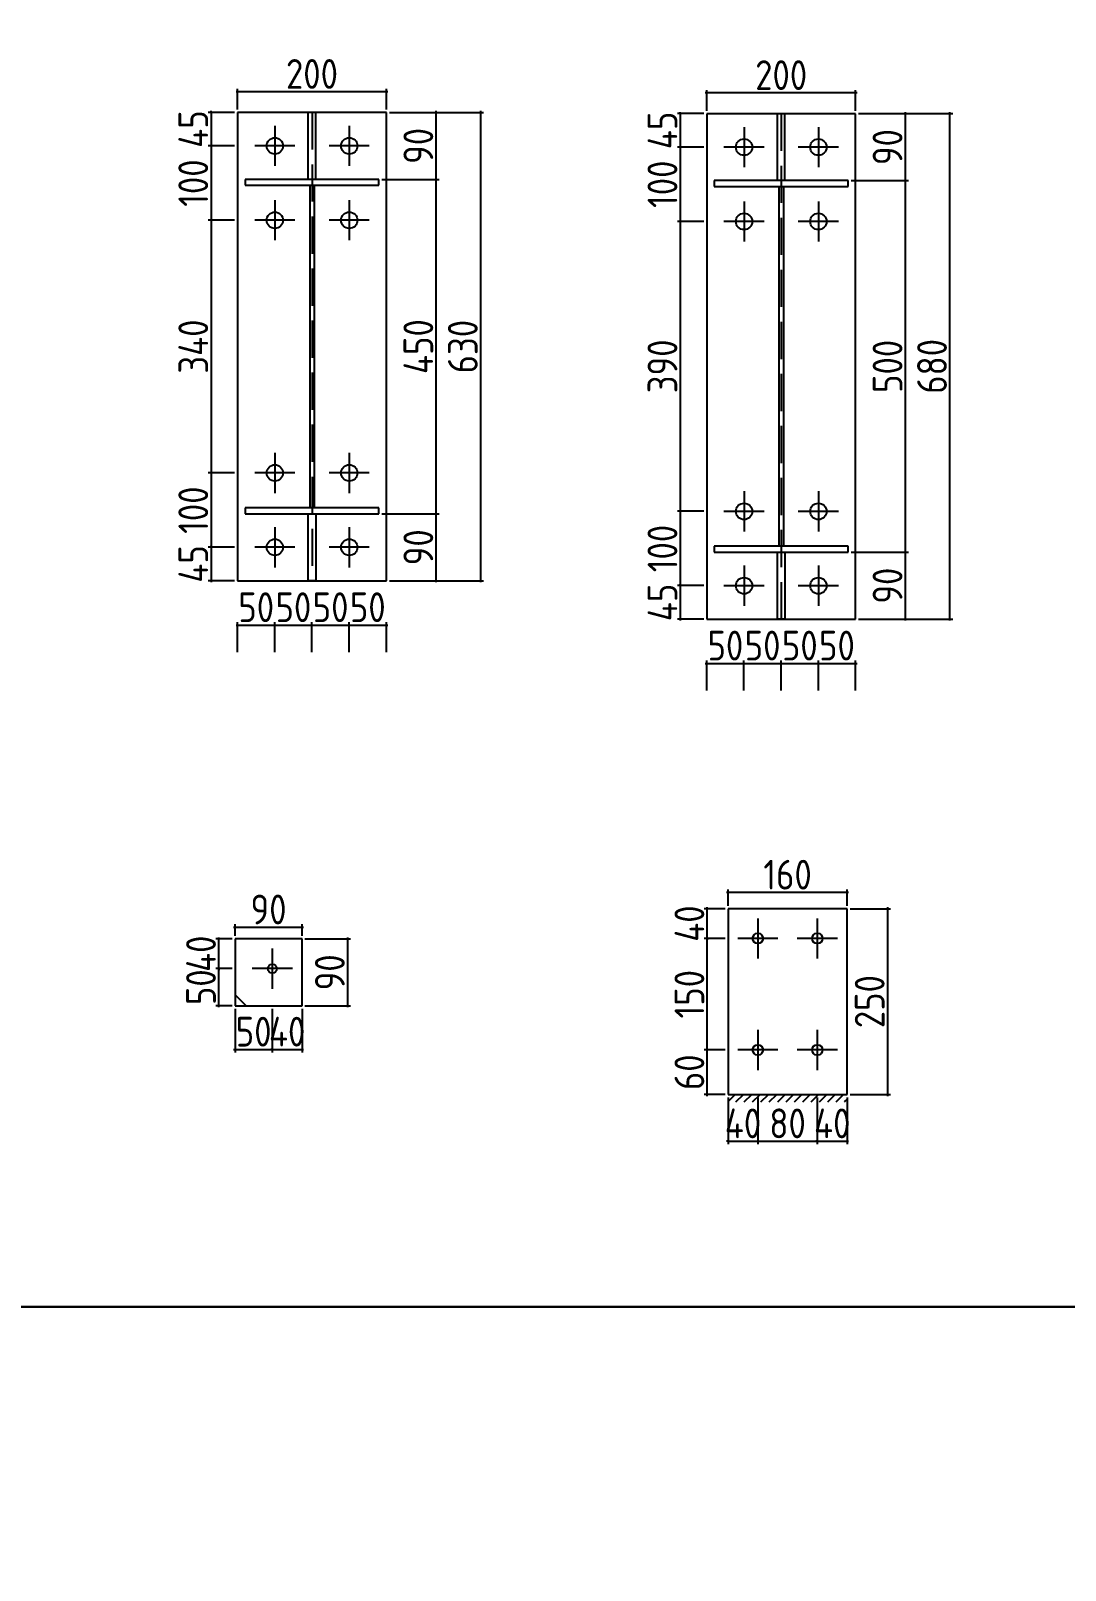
# Model space of a CAD drawing. Extents: x 102162 to 621267, y -39398 to 328893.
# Drawn here: x 444230 to 451183, y 273830 to 284184 of the extents above; entities that cross this region are included whole.
import ezdxf

# ---------------------------------------------------------------- set-up
doc = ezdxf.new("R2010")
doc.units = 0
doc.header["$LTSCALE"] = 1000
doc.header["$MEASUREMENT"] = 0
doc.linetypes.add('DASH', pattern=[0.35, 0.25, -0.1])
doc.styles.get("Standard").update_dxf_attribs({"font": 'gbenor.shx', "bigfont": 'gbcbig.shx'})
doc.dimstyles.get("Standard").update_dxf_attribs({"dimscale": 100, "dimtxt": 3.5, "dimasz": 1, "dimexe": 2.5, "dimexo": 3, "dimgap": 1.5, "dimtad": 1, "dimdec": 0, "dimzin": 0, "dimdsep": 46, "dimtxsty": 'Standard', "dimblk": 'ARCHTICK', "dimcen": 0.09, "dimadec": 0, "dimazin": 0, "dimtfac": 1, "dimtdec": 0, "dimtix": 1, "dimtmove": 2, "dimatfit": 3, "dimfxl": 1, "dimtolj": 1, "dimtzin": 0, "dimarcsym": 0})

# ---------------------------------------------------------------- blocks, each defined once
blk = doc.blocks.new('_ArchTick')
at = {"color": 0, "linetype": 'ByBlock', "const_width": 0.4}
blk.add_lwpolyline([(-0.5, -0.5), (0.5, 0.5)], dxfattribs=at)
blk = doc.blocks.new('*D1826')
at = {"color": 0, "lineweight": -2}
for p, q in [((445620, 280005), (445620, 280207)), ((445870, 280005), (445870, 280207)), ((445610, 280187), (445880, 280187))]:
    blk.add_line(p, q, dxfattribs=at)
at = {"layer": 'Defpoints', "color": 0}
for p in [(445870, 280187), (445620, 279985), (445870, 279985)]:
    blk.add_point(p, dxfattribs=at)
at = {"color": 0, "lineweight": -2, "xscale": 10, "yscale": 10, "zscale": 10, "rotation": 180}
blk.add_blockref('_ArchTick', (445620, 280187), dxfattribs=at)
at = {"color": 0, "lineweight": -2, "xscale": 10, "yscale": 10, "zscale": 10}
blk.add_blockref('_ArchTick', (445870, 280187), dxfattribs=at)
at = {"color": 0, "insert": (445745, 280307), "char_height": 200, "attachment_point": 5}
blk.add_mtext('\\A1;50', dxfattribs=at)
blk = doc.blocks.new('*D1827')
at = {"color": 0, "lineweight": -2}
for p, q in [((445870, 280005), (445870, 280207)), ((446120, 280005), (446120, 280207)), ((445860, 280187), (446130, 280187))]:
    blk.add_line(p, q, dxfattribs=at)
at = {"layer": 'Defpoints', "color": 0}
for p in [(446120, 280187), (445870, 279985), (446120, 279985)]:
    blk.add_point(p, dxfattribs=at)
at = {"color": 0, "lineweight": -2, "xscale": 10, "yscale": 10, "zscale": 10, "rotation": 180}
blk.add_blockref('_ArchTick', (445870, 280187), dxfattribs=at)
at = {"color": 0, "lineweight": -2, "xscale": 10, "yscale": 10, "zscale": 10}
blk.add_blockref('_ArchTick', (446120, 280187), dxfattribs=at)
at = {"color": 0, "insert": (445995, 280307), "char_height": 200, "attachment_point": 5}
blk.add_mtext('\\A1;50', dxfattribs=at)
blk = doc.blocks.new('*D1828')
at = {"color": 0, "lineweight": -2}
for p, q in [((446120, 280005), (446120, 280207)), ((446370, 280005), (446370, 280207)), ((446110, 280187), (446380, 280187))]:
    blk.add_line(p, q, dxfattribs=at)
at = {"layer": 'Defpoints', "color": 0}
for p in [(446370, 280187), (446120, 279985), (446370, 279985)]:
    blk.add_point(p, dxfattribs=at)
at = {"color": 0, "lineweight": -2, "xscale": 10, "yscale": 10, "zscale": 10, "rotation": 180}
blk.add_blockref('_ArchTick', (446120, 280187), dxfattribs=at)
at = {"color": 0, "lineweight": -2, "xscale": 10, "yscale": 10, "zscale": 10}
blk.add_blockref('_ArchTick', (446370, 280187), dxfattribs=at)
at = {"color": 0, "insert": (446245, 280307), "char_height": 200, "attachment_point": 5}
blk.add_mtext('\\A1;50', dxfattribs=at)
blk = doc.blocks.new('*D1829')
at = {"color": 0, "lineweight": -2}
for p, q in [((446370, 280005), (446370, 280207)), ((446620, 280005), (446620, 280207)), ((446360, 280187), (446630, 280187))]:
    blk.add_line(p, q, dxfattribs=at)
at = {"layer": 'Defpoints', "color": 0}
for p in [(446620, 280187), (446370, 279985), (446620, 279985)]:
    blk.add_point(p, dxfattribs=at)
at = {"color": 0, "lineweight": -2, "xscale": 10, "yscale": 10, "zscale": 10, "rotation": 180}
blk.add_blockref('_ArchTick', (446370, 280187), dxfattribs=at)
at = {"color": 0, "lineweight": -2, "xscale": 10, "yscale": 10, "zscale": 10}
blk.add_blockref('_ArchTick', (446620, 280187), dxfattribs=at)
at = {"color": 0, "insert": (446495, 280307), "char_height": 200, "attachment_point": 5}
blk.add_mtext('\\A1;50', dxfattribs=at)
blk = doc.blocks.new('*D1864')
at = {"color": 0, "lineweight": -2}
for p, q in [((445600, 283635), (445422, 283635)), ((445442, 283635), (445442, 283645)), ((445442, 283635), (445442, 283410)), ((445600, 283410), (445422, 283410)), ((445442, 283410), (445442, 283400))]:
    blk.add_line(p, q, dxfattribs=at)
at = {"layer": 'Defpoints', "color": 0}
for p in [(445620, 283635), (445442, 283410), (445620, 283410)]:
    blk.add_point(p, dxfattribs=at)
at = {"color": 0, "lineweight": -2, "xscale": 10, "yscale": 10, "zscale": 10}
for p, rotation in [((445442, 283635), 270), ((445442, 283410), 90)]:
    blk.add_blockref('_ArchTick', p, dxfattribs=dict(at, rotation=rotation))
at = {"color": 0, "insert": (445322, 283523), "char_height": 200, "attachment_point": 5, "rotation": 90}
blk.add_mtext('\\A1;45', dxfattribs=at)
blk = doc.blocks.new('*D1830')
at = {"color": 0, "lineweight": -2}
for p, q in [((445600, 283410), (445422, 283410)), ((445442, 283420), (445442, 282900)), ((445600, 282910), (445422, 282910))]:
    blk.add_line(p, q, dxfattribs=at)
at = {"layer": 'Defpoints', "color": 0}
for p in [(445620, 283410), (445442, 282910), (445620, 282910)]:
    blk.add_point(p, dxfattribs=at)
at = {"color": 0, "lineweight": -2, "xscale": 10, "yscale": 10, "zscale": 10}
for p, rotation in [((445442, 283410), 90), ((445442, 282910), 270)]:
    blk.add_blockref('_ArchTick', p, dxfattribs=dict(at, rotation=rotation))
at = {"color": 0, "insert": (445322, 283160), "char_height": 200, "attachment_point": 5, "rotation": 90}
blk.add_mtext('\\A1;100', dxfattribs=at)
blk = doc.blocks.new('*D1831')
at = {"color": 0, "lineweight": -2}
for p, q in [((445600, 282910), (445422, 282910)), ((445442, 282920), (445442, 281200)), ((445600, 281210), (445422, 281210))]:
    blk.add_line(p, q, dxfattribs=at)
at = {"layer": 'Defpoints', "color": 0}
for p in [(445620, 282910), (445442, 281210), (445620, 281210)]:
    blk.add_point(p, dxfattribs=at)
at = {"color": 0, "lineweight": -2, "xscale": 10, "yscale": 10, "zscale": 10}
for p, rotation in [((445442, 282910), 90), ((445442, 281210), 270)]:
    blk.add_blockref('_ArchTick', p, dxfattribs=dict(at, rotation=rotation))
at = {"color": 0, "insert": (445322, 282060), "char_height": 200, "attachment_point": 5, "rotation": 90}
blk.add_mtext('\\A1;340', dxfattribs=at)
blk = doc.blocks.new('*D1832')
at = {"color": 0, "lineweight": -2}
for p, q in [((445600, 281210), (445422, 281210)), ((445442, 281220), (445442, 280700)), ((445600, 280710), (445422, 280710))]:
    blk.add_line(p, q, dxfattribs=at)
at = {"layer": 'Defpoints', "color": 0}
for p in [(445620, 281210), (445442, 280710), (445620, 280710)]:
    blk.add_point(p, dxfattribs=at)
at = {"color": 0, "lineweight": -2, "xscale": 10, "yscale": 10, "zscale": 10}
for p, rotation in [((445442, 281210), 90), ((445442, 280710), 270)]:
    blk.add_blockref('_ArchTick', p, dxfattribs=dict(at, rotation=rotation))
at = {"color": 0, "insert": (445322, 280960), "char_height": 200, "attachment_point": 5, "rotation": 90}
blk.add_mtext('\\A1;100', dxfattribs=at)
blk = doc.blocks.new('*D1833')
at = {"color": 0, "lineweight": -2}
for p, q in [((445442, 280710), (445442, 280720)), ((445600, 280710), (445422, 280710)), ((445442, 280710), (445442, 280485)), ((445600, 280485), (445422, 280485)), ((445442, 280485), (445442, 280475))]:
    blk.add_line(p, q, dxfattribs=at)
at = {"layer": 'Defpoints', "color": 0}
for p in [(445620, 280710), (445442, 280485), (445620, 280485)]:
    blk.add_point(p, dxfattribs=at)
at = {"color": 0, "lineweight": -2, "xscale": 10, "yscale": 10, "zscale": 10}
for p, rotation in [((445442, 280710), 270), ((445442, 280485), 90)]:
    blk.add_blockref('_ArchTick', p, dxfattribs=dict(at, rotation=rotation))
at = {"color": 0, "insert": (445322, 280598), "char_height": 200, "attachment_point": 5, "rotation": 90}
blk.add_mtext('\\A1;45', dxfattribs=at)
blk = doc.blocks.new('*D1834')
at = {"color": 0, "lineweight": -2}
for p, q in [((446590, 280935), (446975, 280935)), ((446955, 280475), (446955, 280945)), ((446640, 280485), (446975, 280485))]:
    blk.add_line(p, q, dxfattribs=at)
at = {"layer": 'Defpoints', "color": 0}
for p in [(446570, 280935), (446955, 280935), (446620, 280485)]:
    blk.add_point(p, dxfattribs=at)
at = {"color": 0, "lineweight": -2, "xscale": 10, "yscale": 10, "zscale": 10}
for p, rotation in [((446955, 280935), 90), ((446955, 280485), 270)]:
    blk.add_blockref('_ArchTick', p, dxfattribs=dict(at, rotation=rotation))
at = {"color": 0, "insert": (446835, 280710), "char_height": 200, "attachment_point": 5, "rotation": 90}
blk.add_mtext('\\A1;90', dxfattribs=at)
blk = doc.blocks.new('*D1865')
at = {"color": 0, "lineweight": -2}
for p, q in [((446590, 283185), (446975, 283185)), ((446955, 280925), (446955, 283195)), ((446590, 280935), (446975, 280935))]:
    blk.add_line(p, q, dxfattribs=at)
at = {"layer": 'Defpoints', "color": 0}
for p in [(446570, 283185), (446955, 283185), (446570, 280935)]:
    blk.add_point(p, dxfattribs=at)
at = {"color": 0, "lineweight": -2, "xscale": 10, "yscale": 10, "zscale": 10}
for p, rotation in [((446955, 283185), 90), ((446955, 280935), 270)]:
    blk.add_blockref('_ArchTick', p, dxfattribs=dict(at, rotation=rotation))
at = {"color": 0, "insert": (446835, 282060), "char_height": 200, "attachment_point": 5, "rotation": 90}
blk.add_mtext('\\A1;450', dxfattribs=at)
blk = doc.blocks.new('*D1866')
at = {"color": 0, "lineweight": -2}
for p, q in [((446640, 283635), (446975, 283635)), ((446955, 283175), (446955, 283645)), ((446590, 283185), (446975, 283185))]:
    blk.add_line(p, q, dxfattribs=at)
at = {"layer": 'Defpoints', "color": 0}
for p in [(446620, 283635), (446955, 283635), (446570, 283185)]:
    blk.add_point(p, dxfattribs=at)
at = {"color": 0, "lineweight": -2, "xscale": 10, "yscale": 10, "zscale": 10}
for p, rotation in [((446955, 283635), 90), ((446955, 283185), 270)]:
    blk.add_blockref('_ArchTick', p, dxfattribs=dict(at, rotation=rotation))
at = {"color": 0, "insert": (446835, 283410), "char_height": 200, "attachment_point": 5, "rotation": 90}
blk.add_mtext('\\A1;90', dxfattribs=at)
blk = doc.blocks.new('*D1867')
at = {"color": 0, "lineweight": -2}
for p, q in [((446640, 283635), (447274, 283635)), ((447254, 280475), (447254, 283645)), ((446640, 280485), (447274, 280485))]:
    blk.add_line(p, q, dxfattribs=at)
at = {"layer": 'Defpoints', "color": 0}
for p in [(446620, 283635), (447254, 283635), (446620, 280485)]:
    blk.add_point(p, dxfattribs=at)
at = {"color": 0, "lineweight": -2, "xscale": 10, "yscale": 10, "zscale": 10}
for p, rotation in [((447254, 283635), 90), ((447254, 280485), 270)]:
    blk.add_blockref('_ArchTick', p, dxfattribs=dict(at, rotation=rotation))
at = {"color": 0, "insert": (447134, 282060), "char_height": 200, "attachment_point": 5, "rotation": 90}
blk.add_mtext('\\A1;630', dxfattribs=at)
blk = doc.blocks.new('*D1868')
at = {"color": 0, "lineweight": -2}
for p, q in [((446630, 283774), (445610, 283774)), ((445620, 283655), (445620, 283794)), ((446620, 283655), (446620, 283794))]:
    blk.add_line(p, q, dxfattribs=at)
at = {"layer": 'Defpoints', "color": 0}
for p in [(445620, 283774), (445620, 283635), (446620, 283635)]:
    blk.add_point(p, dxfattribs=at)
at = {"color": 0, "lineweight": -2, "xscale": 10, "yscale": 10, "zscale": 10, "rotation": 180}
blk.add_blockref('_ArchTick', (445620, 283774), dxfattribs=at)
at = {"color": 0, "lineweight": -2, "xscale": 10, "yscale": 10, "zscale": 10}
blk.add_blockref('_ArchTick', (446620, 283774), dxfattribs=at)
at = {"color": 0, "insert": (446120, 283894), "char_height": 200, "attachment_point": 5}
blk.add_mtext('\\A1;200', dxfattribs=at)
blk = doc.blocks.new('*D1835')
at = {"color": 0, "lineweight": -2}
for p, q in [((448764, 279929), (449034, 279929)), ((448774, 279747), (448774, 279949)), ((449024, 279747), (449024, 279949))]:
    blk.add_line(p, q, dxfattribs=at)
at = {"layer": 'Defpoints', "color": 0}
for p in [(449024, 279929), (448774, 279727), (449024, 279727)]:
    blk.add_point(p, dxfattribs=at)
at = {"color": 0, "lineweight": -2, "xscale": 10, "yscale": 10, "zscale": 10, "rotation": 180}
blk.add_blockref('_ArchTick', (448774, 279929), dxfattribs=at)
at = {"color": 0, "lineweight": -2, "xscale": 10, "yscale": 10, "zscale": 10}
blk.add_blockref('_ArchTick', (449024, 279929), dxfattribs=at)
at = {"color": 0, "insert": (448899, 280049), "char_height": 200, "attachment_point": 5}
blk.add_mtext('\\A1;50', dxfattribs=at)
blk = doc.blocks.new('*D1836')
at = {"color": 0, "lineweight": -2}
for p, q in [((449014, 279929), (449284, 279929)), ((449024, 279747), (449024, 279949)), ((449274, 279747), (449274, 279949))]:
    blk.add_line(p, q, dxfattribs=at)
at = {"layer": 'Defpoints', "color": 0}
for p in [(449274, 279929), (449024, 279727), (449274, 279727)]:
    blk.add_point(p, dxfattribs=at)
at = {"color": 0, "lineweight": -2, "xscale": 10, "yscale": 10, "zscale": 10, "rotation": 180}
blk.add_blockref('_ArchTick', (449024, 279929), dxfattribs=at)
at = {"color": 0, "lineweight": -2, "xscale": 10, "yscale": 10, "zscale": 10}
blk.add_blockref('_ArchTick', (449274, 279929), dxfattribs=at)
at = {"color": 0, "insert": (449149, 280049), "char_height": 200, "attachment_point": 5}
blk.add_mtext('\\A1;50', dxfattribs=at)
blk = doc.blocks.new('*D1837')
at = {"color": 0, "lineweight": -2}
for p, q in [((449264, 279929), (449534, 279929)), ((449274, 279747), (449274, 279949)), ((449524, 279747), (449524, 279949))]:
    blk.add_line(p, q, dxfattribs=at)
at = {"layer": 'Defpoints', "color": 0}
for p in [(449524, 279929), (449274, 279727), (449524, 279727)]:
    blk.add_point(p, dxfattribs=at)
at = {"color": 0, "lineweight": -2, "xscale": 10, "yscale": 10, "zscale": 10, "rotation": 180}
blk.add_blockref('_ArchTick', (449274, 279929), dxfattribs=at)
at = {"color": 0, "lineweight": -2, "xscale": 10, "yscale": 10, "zscale": 10}
blk.add_blockref('_ArchTick', (449524, 279929), dxfattribs=at)
at = {"color": 0, "insert": (449399, 280049), "char_height": 200, "attachment_point": 5}
blk.add_mtext('\\A1;50', dxfattribs=at)
blk = doc.blocks.new('*D1838')
at = {"color": 0, "lineweight": -2}
for p, q in [((449514, 279929), (449784, 279929)), ((449524, 279747), (449524, 279949)), ((449774, 279747), (449774, 279949))]:
    blk.add_line(p, q, dxfattribs=at)
at = {"layer": 'Defpoints', "color": 0}
for p in [(449774, 279929), (449524, 279727), (449774, 279727)]:
    blk.add_point(p, dxfattribs=at)
at = {"color": 0, "lineweight": -2, "xscale": 10, "yscale": 10, "zscale": 10, "rotation": 180}
blk.add_blockref('_ArchTick', (449524, 279929), dxfattribs=at)
at = {"color": 0, "lineweight": -2, "xscale": 10, "yscale": 10, "zscale": 10}
blk.add_blockref('_ArchTick', (449774, 279929), dxfattribs=at)
at = {"color": 0, "insert": (449649, 280049), "char_height": 200, "attachment_point": 5}
blk.add_mtext('\\A1;50', dxfattribs=at)
blk = doc.blocks.new('*D1869')
at = {"color": 0, "lineweight": -2}
for p, q in [((448754, 283627), (448576, 283627)), ((448596, 283627), (448596, 283637)), ((448596, 283627), (448596, 283402)), ((448754, 283402), (448576, 283402)), ((448596, 283402), (448596, 283392))]:
    blk.add_line(p, q, dxfattribs=at)
at = {"layer": 'Defpoints', "color": 0}
for p in [(448774, 283627), (448596, 283402), (448774, 283402)]:
    blk.add_point(p, dxfattribs=at)
at = {"color": 0, "lineweight": -2, "xscale": 10, "yscale": 10, "zscale": 10}
for p, rotation in [((448596, 283627), 270), ((448596, 283402), 90)]:
    blk.add_blockref('_ArchTick', p, dxfattribs=dict(at, rotation=rotation))
at = {"color": 0, "insert": (448476, 283514), "char_height": 200, "attachment_point": 5, "rotation": 90}
blk.add_mtext('\\A1;45', dxfattribs=at)
blk = doc.blocks.new('*D1839')
at = {"color": 0, "lineweight": -2}
for p, q in [((448596, 283412), (448596, 282892)), ((448754, 283402), (448576, 283402)), ((448754, 282902), (448576, 282902))]:
    blk.add_line(p, q, dxfattribs=at)
at = {"layer": 'Defpoints', "color": 0}
for p in [(448774, 283402), (448596, 282902), (448774, 282902)]:
    blk.add_point(p, dxfattribs=at)
at = {"color": 0, "lineweight": -2, "xscale": 10, "yscale": 10, "zscale": 10}
for p, rotation in [((448596, 283402), 90), ((448596, 282902), 270)]:
    blk.add_blockref('_ArchTick', p, dxfattribs=dict(at, rotation=rotation))
at = {"color": 0, "insert": (448476, 283152), "char_height": 200, "attachment_point": 5, "rotation": 90}
blk.add_mtext('\\A1;100', dxfattribs=at)
blk = doc.blocks.new('*D1840')
at = {"color": 0, "lineweight": -2}
for p, q in [((448754, 282902), (448576, 282902)), ((448596, 282912), (448596, 280942)), ((448754, 280952), (448576, 280952))]:
    blk.add_line(p, q, dxfattribs=at)
at = {"layer": 'Defpoints', "color": 0}
for p in [(448774, 282902), (448596, 280952), (448774, 280952)]:
    blk.add_point(p, dxfattribs=at)
at = {"color": 0, "lineweight": -2, "xscale": 10, "yscale": 10, "zscale": 10}
for p, rotation in [((448596, 282902), 90), ((448596, 280952), 270)]:
    blk.add_blockref('_ArchTick', p, dxfattribs=dict(at, rotation=rotation))
at = {"color": 0, "insert": (448476, 281927), "char_height": 200, "attachment_point": 5, "rotation": 90}
blk.add_mtext('\\A1;390', dxfattribs=at)
blk = doc.blocks.new('*D1841')
at = {"color": 0, "lineweight": -2}
for p, q in [((448754, 280952), (448576, 280952)), ((448596, 280962), (448596, 280442)), ((448754, 280452), (448576, 280452))]:
    blk.add_line(p, q, dxfattribs=at)
at = {"layer": 'Defpoints', "color": 0}
for p in [(448774, 280952), (448596, 280452), (448774, 280452)]:
    blk.add_point(p, dxfattribs=at)
at = {"color": 0, "lineweight": -2, "xscale": 10, "yscale": 10, "zscale": 10}
for p, rotation in [((448596, 280952), 90), ((448596, 280452), 270)]:
    blk.add_blockref('_ArchTick', p, dxfattribs=dict(at, rotation=rotation))
at = {"color": 0, "insert": (448476, 280702), "char_height": 200, "attachment_point": 5, "rotation": 90}
blk.add_mtext('\\A1;100', dxfattribs=at)
blk = doc.blocks.new('*D1842')
at = {"color": 0, "lineweight": -2}
for p, q in [((448754, 280452), (448576, 280452)), ((448596, 280452), (448596, 280462)), ((448596, 280452), (448596, 280227)), ((448754, 280227), (448576, 280227)), ((448596, 280227), (448596, 280217))]:
    blk.add_line(p, q, dxfattribs=at)
at = {"layer": 'Defpoints', "color": 0}
for p in [(448774, 280452), (448596, 280227), (448774, 280227)]:
    blk.add_point(p, dxfattribs=at)
at = {"color": 0, "lineweight": -2, "xscale": 10, "yscale": 10, "zscale": 10}
for p, rotation in [((448596, 280452), 270), ((448596, 280227), 90)]:
    blk.add_blockref('_ArchTick', p, dxfattribs=dict(at, rotation=rotation))
at = {"color": 0, "insert": (448476, 280339), "char_height": 200, "attachment_point": 5, "rotation": 90}
blk.add_mtext('\\A1;45', dxfattribs=at)
blk = doc.blocks.new('*D1843')
at = {"color": 0, "lineweight": -2}
for p, q in [((449744, 280677), (450129, 280677)), ((450109, 280217), (450109, 280687)), ((449794, 280227), (450129, 280227))]:
    blk.add_line(p, q, dxfattribs=at)
at = {"layer": 'Defpoints', "color": 0}
for p in [(449724, 280677), (450109, 280677), (449774, 280227)]:
    blk.add_point(p, dxfattribs=at)
at = {"color": 0, "lineweight": -2, "xscale": 10, "yscale": 10, "zscale": 10}
for p, rotation in [((450109, 280677), 90), ((450109, 280227), 270)]:
    blk.add_blockref('_ArchTick', p, dxfattribs=dict(at, rotation=rotation))
at = {"color": 0, "insert": (449989, 280452), "char_height": 200, "attachment_point": 5, "rotation": 90}
blk.add_mtext('\\A1;90', dxfattribs=at)
blk = doc.blocks.new('*D1870')
at = {"color": 0, "lineweight": -2}
for p, q in [((449744, 283177), (450129, 283177)), ((450109, 280667), (450109, 283187)), ((449744, 280677), (450129, 280677))]:
    blk.add_line(p, q, dxfattribs=at)
at = {"layer": 'Defpoints', "color": 0}
for p in [(449724, 283177), (450109, 283177), (449724, 280677)]:
    blk.add_point(p, dxfattribs=at)
at = {"color": 0, "lineweight": -2, "xscale": 10, "yscale": 10, "zscale": 10}
for p, rotation in [((450109, 283177), 90), ((450109, 280677), 270)]:
    blk.add_blockref('_ArchTick', p, dxfattribs=dict(at, rotation=rotation))
at = {"color": 0, "insert": (449989, 281927), "char_height": 200, "attachment_point": 5, "rotation": 90}
blk.add_mtext('\\A1;500', dxfattribs=at)
blk = doc.blocks.new('*D1871')
at = {"color": 0, "lineweight": -2}
for p, q in [((449794, 283627), (450129, 283627)), ((450109, 283167), (450109, 283637)), ((449744, 283177), (450129, 283177))]:
    blk.add_line(p, q, dxfattribs=at)
at = {"layer": 'Defpoints', "color": 0}
for p in [(449774, 283627), (450109, 283627), (449724, 283177)]:
    blk.add_point(p, dxfattribs=at)
at = {"color": 0, "lineweight": -2, "xscale": 10, "yscale": 10, "zscale": 10}
for p, rotation in [((450109, 283627), 90), ((450109, 283177), 270)]:
    blk.add_blockref('_ArchTick', p, dxfattribs=dict(at, rotation=rotation))
at = {"color": 0, "insert": (449989, 283402), "char_height": 200, "attachment_point": 5, "rotation": 90}
blk.add_mtext('\\A1;90', dxfattribs=at)
blk = doc.blocks.new('*D1872')
at = {"color": 0, "lineweight": -2}
for p, q in [((449794, 283627), (450428, 283627)), ((450408, 280217), (450408, 283637)), ((449794, 280227), (450428, 280227))]:
    blk.add_line(p, q, dxfattribs=at)
at = {"layer": 'Defpoints', "color": 0}
for p in [(449774, 283627), (450408, 283627), (449774, 280227)]:
    blk.add_point(p, dxfattribs=at)
at = {"color": 0, "lineweight": -2, "xscale": 10, "yscale": 10, "zscale": 10}
for p, rotation in [((450408, 283627), 90), ((450408, 280227), 270)]:
    blk.add_blockref('_ArchTick', p, dxfattribs=dict(at, rotation=rotation))
at = {"color": 0, "insert": (450288, 281927), "char_height": 200, "attachment_point": 5, "rotation": 90}
blk.add_mtext('\\A1;680', dxfattribs=at)
blk = doc.blocks.new('*D1873')
at = {"color": 0, "lineweight": -2}
for p, q in [((449784, 283766), (448764, 283766)), ((448774, 283647), (448774, 283786)), ((449774, 283647), (449774, 283786))]:
    blk.add_line(p, q, dxfattribs=at)
at = {"layer": 'Defpoints', "color": 0}
for p in [(448774, 283766), (448774, 283627), (449774, 283627)]:
    blk.add_point(p, dxfattribs=at)
at = {"color": 0, "lineweight": -2, "xscale": 10, "yscale": 10, "zscale": 10, "rotation": 180}
blk.add_blockref('_ArchTick', (448774, 283766), dxfattribs=at)
at = {"color": 0, "lineweight": -2, "xscale": 10, "yscale": 10, "zscale": 10}
blk.add_blockref('_ArchTick', (449774, 283766), dxfattribs=at)
at = {"color": 0, "insert": (449274, 283886), "char_height": 200, "attachment_point": 5}
blk.add_mtext('\\A1;200', dxfattribs=at)
blk = doc.blocks.new('*D1874')
at = {"color": 0, "lineweight": -2}
for p, q in [((445603, 277606), (445603, 277312)), ((445853, 277606), (445853, 277312)), ((445593, 277332), (445863, 277332))]:
    blk.add_line(p, q, dxfattribs=at)
at = {"layer": 'Defpoints', "color": 0}
for p in [(445603, 277626), (445853, 277626), (445853, 277332)]:
    blk.add_point(p, dxfattribs=at)
at = {"color": 0, "lineweight": -2, "xscale": 10, "yscale": 10, "zscale": 10, "rotation": 180}
blk.add_blockref('_ArchTick', (445603, 277332), dxfattribs=at)
at = {"color": 0, "lineweight": -2, "xscale": 10, "yscale": 10, "zscale": 10}
blk.add_blockref('_ArchTick', (445853, 277332), dxfattribs=at)
at = {"color": 0, "insert": (445728, 277452), "char_height": 200, "attachment_point": 5}
blk.add_mtext('\\A1;50', dxfattribs=at)
blk = doc.blocks.new('*D1875')
at = {"color": 0, "lineweight": -2}
for p, q in [((445853, 277606), (445853, 277312)), ((446053, 277606), (446053, 277312)), ((445853, 277332), (445843, 277332)), ((445853, 277332), (446053, 277332)), ((446053, 277332), (446063, 277332))]:
    blk.add_line(p, q, dxfattribs=at)
at = {"layer": 'Defpoints', "color": 0}
for p in [(445853, 277626), (446053, 277626), (446053, 277332)]:
    blk.add_point(p, dxfattribs=at)
at = {"color": 0, "lineweight": -2, "xscale": 10, "yscale": 10, "zscale": 10}
blk.add_blockref('_ArchTick', (445853, 277332), dxfattribs=at)
at = {"color": 0, "lineweight": -2, "xscale": 10, "yscale": 10, "zscale": 10, "rotation": 180}
blk.add_blockref('_ArchTick', (446053, 277332), dxfattribs=at)
at = {"color": 0, "insert": (445953, 277452), "char_height": 200, "attachment_point": 5}
blk.add_mtext('\\A1;40', dxfattribs=at)
blk = doc.blocks.new('*D1844')
at = {"color": 0, "lineweight": -2}
for p, q in [((445583, 277876), (445474, 277876)), ((445494, 277616), (445494, 277886)), ((445583, 277626), (445474, 277626))]:
    blk.add_line(p, q, dxfattribs=at)
at = {"layer": 'Defpoints', "color": 0}
for p in [(445494, 277876), (445603, 277876), (445603, 277626)]:
    blk.add_point(p, dxfattribs=at)
at = {"color": 0, "lineweight": -2, "xscale": 10, "yscale": 10, "zscale": 10}
for p, rotation in [((445494, 277876), 90), ((445494, 277626), 270)]:
    blk.add_blockref('_ArchTick', p, dxfattribs=dict(at, rotation=rotation))
at = {"color": 0, "insert": (445374, 277751), "char_height": 200, "attachment_point": 5, "rotation": 90}
blk.add_mtext('\\A1;50', dxfattribs=at)
blk = doc.blocks.new('*D1876')
at = {"color": 0, "lineweight": -2}
for p, q in [((445583, 278076), (445474, 278076)), ((445494, 278076), (445494, 278086)), ((445494, 277876), (445494, 278076)), ((445583, 277876), (445474, 277876)), ((445494, 277876), (445494, 277866))]:
    blk.add_line(p, q, dxfattribs=at)
at = {"layer": 'Defpoints', "color": 0}
for p in [(445494, 278076), (445603, 278076), (445603, 277876)]:
    blk.add_point(p, dxfattribs=at)
at = {"color": 0, "lineweight": -2, "xscale": 10, "yscale": 10, "zscale": 10}
for p, rotation in [((445494, 278076), 270), ((445494, 277876), 90)]:
    blk.add_blockref('_ArchTick', p, dxfattribs=dict(at, rotation=rotation))
at = {"color": 0, "insert": (445374, 277976), "char_height": 200, "attachment_point": 5, "rotation": 90}
blk.add_mtext('\\A1;40', dxfattribs=at)
blk = doc.blocks.new('*D1877')
at = {"color": 0, "lineweight": -2}
for p, q in [((445593, 278154), (446063, 278154)), ((445603, 278096), (445603, 278174)), ((446053, 278096), (446053, 278174))]:
    blk.add_line(p, q, dxfattribs=at)
at = {"layer": 'Defpoints', "color": 0}
for p in [(446053, 278154), (445603, 278076), (446053, 278076)]:
    blk.add_point(p, dxfattribs=at)
at = {"color": 0, "lineweight": -2, "xscale": 10, "yscale": 10, "zscale": 10, "rotation": 180}
blk.add_blockref('_ArchTick', (445603, 278154), dxfattribs=at)
at = {"color": 0, "lineweight": -2, "xscale": 10, "yscale": 10, "zscale": 10}
blk.add_blockref('_ArchTick', (446053, 278154), dxfattribs=at)
at = {"color": 0, "insert": (445828, 278274), "char_height": 200, "attachment_point": 5}
blk.add_mtext('\\A1;90', dxfattribs=at)
blk = doc.blocks.new('*D1878')
at = {"color": 0, "lineweight": -2}
for p, q in [((446073, 278076), (446380, 278076)), ((446360, 277616), (446360, 278086)), ((446073, 277626), (446380, 277626))]:
    blk.add_line(p, q, dxfattribs=at)
at = {"layer": 'Defpoints', "color": 0}
for p in [(446053, 278076), (446360, 278076), (446053, 277626)]:
    blk.add_point(p, dxfattribs=at)
at = {"color": 0, "lineweight": -2, "xscale": 10, "yscale": 10, "zscale": 10}
for p, rotation in [((446360, 278076), 90), ((446360, 277626), 270)]:
    blk.add_blockref('_ArchTick', p, dxfattribs=dict(at, rotation=rotation))
at = {"color": 0, "insert": (446240, 277851), "char_height": 200, "attachment_point": 5, "rotation": 90}
blk.add_mtext('\\A1;90', dxfattribs=at)
blk = doc.blocks.new('*D1879')
at = {"color": 0, "lineweight": -2}
for p, q in [((448917, 277009), (448917, 276695)), ((449117, 277009), (449117, 276695)), ((448917, 276715), (448907, 276715)), ((448917, 276715), (449117, 276715)), ((449117, 276715), (449127, 276715))]:
    blk.add_line(p, q, dxfattribs=at)
at = {"layer": 'Defpoints', "color": 0}
for p in [(448917, 277029), (449117, 277029), (449117, 276715)]:
    blk.add_point(p, dxfattribs=at)
at = {"color": 0, "lineweight": -2, "xscale": 10, "yscale": 10, "zscale": 10}
blk.add_blockref('_ArchTick', (448917, 276715), dxfattribs=at)
at = {"color": 0, "lineweight": -2, "xscale": 10, "yscale": 10, "zscale": 10, "rotation": 180}
blk.add_blockref('_ArchTick', (449117, 276715), dxfattribs=at)
at = {"color": 0, "insert": (449017, 276835), "char_height": 200, "attachment_point": 5}
blk.add_mtext('\\A1;40', dxfattribs=at)
blk = doc.blocks.new('*D1845')
at = {"color": 0, "lineweight": -2}
for p, q in [((449117, 277009), (449117, 276695)), ((449517, 277009), (449517, 276695)), ((449107, 276715), (449527, 276715))]:
    blk.add_line(p, q, dxfattribs=at)
at = {"layer": 'Defpoints', "color": 0}
for p in [(449117, 277029), (449517, 277029), (449517, 276715)]:
    blk.add_point(p, dxfattribs=at)
at = {"color": 0, "lineweight": -2, "xscale": 10, "yscale": 10, "zscale": 10, "rotation": 180}
blk.add_blockref('_ArchTick', (449117, 276715), dxfattribs=at)
at = {"color": 0, "lineweight": -2, "xscale": 10, "yscale": 10, "zscale": 10}
blk.add_blockref('_ArchTick', (449517, 276715), dxfattribs=at)
at = {"color": 0, "insert": (449317, 276835), "char_height": 200, "attachment_point": 5}
blk.add_mtext('\\A1;80', dxfattribs=at)
blk = doc.blocks.new('*D1846')
at = {"color": 0, "lineweight": -2}
for p, q in [((449517, 277009), (449517, 276695)), ((449717, 277009), (449717, 276695)), ((449517, 276715), (449507, 276715)), ((449517, 276715), (449717, 276715)), ((449717, 276715), (449727, 276715))]:
    blk.add_line(p, q, dxfattribs=at)
at = {"layer": 'Defpoints', "color": 0}
for p in [(449517, 277029), (449717, 277029), (449717, 276715)]:
    blk.add_point(p, dxfattribs=at)
at = {"color": 0, "lineweight": -2, "xscale": 10, "yscale": 10, "zscale": 10}
blk.add_blockref('_ArchTick', (449517, 276715), dxfattribs=at)
at = {"color": 0, "lineweight": -2, "xscale": 10, "yscale": 10, "zscale": 10, "rotation": 180}
blk.add_blockref('_ArchTick', (449717, 276715), dxfattribs=at)
at = {"color": 0, "insert": (449617, 276835), "char_height": 200, "attachment_point": 5}
blk.add_mtext('\\A1;40', dxfattribs=at)
blk = doc.blocks.new('*D1847')
at = {"color": 0, "lineweight": -2}
for p, q in [((448897, 277329), (448757, 277329)), ((448777, 277019), (448777, 277339)), ((448897, 277029), (448757, 277029))]:
    blk.add_line(p, q, dxfattribs=at)
at = {"layer": 'Defpoints', "color": 0}
for p in [(448777, 277329), (448917, 277329), (448917, 277029)]:
    blk.add_point(p, dxfattribs=at)
at = {"color": 0, "lineweight": -2, "xscale": 10, "yscale": 10, "zscale": 10}
for p, rotation in [((448777, 277329), 90), ((448777, 277029), 270)]:
    blk.add_blockref('_ArchTick', p, dxfattribs=dict(at, rotation=rotation))
at = {"color": 0, "insert": (448657, 277179), "char_height": 200, "attachment_point": 5, "rotation": 90}
blk.add_mtext('\\A1;60', dxfattribs=at)
blk = doc.blocks.new('*D1848')
at = {"color": 0, "lineweight": -2}
for p, q in [((448897, 278079), (448757, 278079)), ((448777, 277319), (448777, 278089)), ((448897, 277329), (448757, 277329))]:
    blk.add_line(p, q, dxfattribs=at)
at = {"layer": 'Defpoints', "color": 0}
for p in [(448777, 278079), (448917, 278079), (448917, 277329)]:
    blk.add_point(p, dxfattribs=at)
at = {"color": 0, "lineweight": -2, "xscale": 10, "yscale": 10, "zscale": 10}
for p, rotation in [((448777, 278079), 90), ((448777, 277329), 270)]:
    blk.add_blockref('_ArchTick', p, dxfattribs=dict(at, rotation=rotation))
at = {"color": 0, "insert": (448657, 277704), "char_height": 200, "attachment_point": 5, "rotation": 90}
blk.add_mtext('\\A1;150', dxfattribs=at)
blk = doc.blocks.new('*D1880')
at = {"color": 0, "lineweight": -2}
for p, q in [((448897, 278279), (448757, 278279)), ((448777, 278279), (448777, 278289)), ((448777, 278079), (448777, 278279)), ((448897, 278079), (448757, 278079)), ((448777, 278079), (448777, 278069))]:
    blk.add_line(p, q, dxfattribs=at)
at = {"layer": 'Defpoints', "color": 0}
for p in [(448777, 278279), (448917, 278279), (448917, 278079)]:
    blk.add_point(p, dxfattribs=at)
at = {"color": 0, "lineweight": -2, "xscale": 10, "yscale": 10, "zscale": 10}
for p, rotation in [((448777, 278279), 270), ((448777, 278079), 90)]:
    blk.add_blockref('_ArchTick', p, dxfattribs=dict(at, rotation=rotation))
at = {"color": 0, "insert": (448657, 278179), "char_height": 200, "attachment_point": 5, "rotation": 90}
blk.add_mtext('\\A1;40', dxfattribs=at)
blk = doc.blocks.new('*D1881')
at = {"color": 0, "lineweight": -2}
for p, q in [((449727, 278388), (448907, 278388)), ((448917, 278299), (448917, 278408)), ((449717, 278299), (449717, 278408))]:
    blk.add_line(p, q, dxfattribs=at)
at = {"layer": 'Defpoints', "color": 0}
for p in [(448917, 278388), (448917, 278279), (449717, 278279)]:
    blk.add_point(p, dxfattribs=at)
at = {"color": 0, "lineweight": -2, "xscale": 10, "yscale": 10, "zscale": 10, "rotation": 180}
blk.add_blockref('_ArchTick', (448917, 278388), dxfattribs=at)
at = {"color": 0, "lineweight": -2, "xscale": 10, "yscale": 10, "zscale": 10}
blk.add_blockref('_ArchTick', (449717, 278388), dxfattribs=at)
at = {"color": 0, "insert": (449317, 278508), "char_height": 200, "attachment_point": 5}
blk.add_mtext('\\A1;160', dxfattribs=at)
blk = doc.blocks.new('*D1849')
at = {"color": 0, "lineweight": -2}
for p, q in [((449737, 278279), (450009, 278279)), ((449989, 278289), (449989, 277019)), ((449737, 277029), (450009, 277029))]:
    blk.add_line(p, q, dxfattribs=at)
at = {"layer": 'Defpoints', "color": 0}
for p in [(449717, 278279), (449717, 277029), (449989, 277029)]:
    blk.add_point(p, dxfattribs=at)
at = {"color": 0, "lineweight": -2, "xscale": 10, "yscale": 10, "zscale": 10}
for p, rotation in [((449989, 278279), 90), ((449989, 277029), 270)]:
    blk.add_blockref('_ArchTick', p, dxfattribs=dict(at, rotation=rotation))
at = {"color": 0, "insert": (449869, 277654), "char_height": 200, "attachment_point": 5, "rotation": 90}
blk.add_mtext('\\A1;250', dxfattribs=at)

msp = doc.modelspace()

# ---------------------------------------------------------------- hatches: boundary and pattern name
h = msp.add_hatch()
h.set_pattern_fill('ANSI31', color=2, scale=25, style=0)
h.set_pattern_definition([(45, (-757544.888, -211227.492), (-28.0633004, 28.0633004), [])])
h.paths.add_polyline_path([(449717, 277029), (449691.3, 277029), (449717, 276995.7)], flags=17)
h.paths.add_polyline_path([(449691.3, 277029), (448917, 277029), (448917, 276979), (449717, 276979), (449717, 276995.7)])

# ---------------------------------------------------------------- linework, layer by layer
at = {"color": 2}
for p, q in [((445620.4, 283635), (445620.4, 280485)), ((446620.4, 283635), (445620.4, 283635)), ((446095.4, 283185), (446095.4, 283635)), ((446145.4, 283185), (446145.4, 283635)), ((446620.4, 280485), (446620.4, 283635)), ((448774.3, 283626.6), (448774.3, 280226.6)), ((449774.3, 283626.6), (448774.3, 283626.6)), ((449249.3, 283176.6), (449249.3, 283626.6)), ((449299.3, 283176.6), (449299.3, 283626.6)), ((449774.3, 280226.6), (449774.3, 283626.6)), ((445870.4, 283545), (445870.4, 283275)), ((446370.4, 283545), (446370.4, 283275)), ((449024.3, 283536.6), (449024.3, 283266.6)), ((449524.3, 283536.6), (449524.3, 283266.6)), ((446005.4, 283410), (445735.4, 283410)), ((446505.4, 283410), (446235.4, 283410)), ((449159.3, 283401.6), (448889.3, 283401.6)), ((449659.3, 283401.6), (449389.3, 283401.6)), ((445870.4, 283045), (445870.4, 282775)), ((446370.4, 283045), (446370.4, 282775)), ((449024.3, 283036.6), (449024.3, 282766.6)), ((449524.3, 283036.6), (449524.3, 282766.6)), ((446005.4, 282910), (445735.4, 282910)), ((446505.4, 282910), (446235.4, 282910)), ((449159.3, 282901.6), (448889.3, 282901.6)), ((449659.3, 282901.6), (449389.3, 282901.6)), ((445870.4, 281345), (445870.4, 281075)), ((446370.4, 281345), (446370.4, 281075)), ((446005.4, 281210), (445735.4, 281210)), ((446505.4, 281210), (446235.4, 281210)), ((449024.3, 281086.6), (449024.3, 280816.6)), ((449524.3, 281086.6), (449524.3, 280816.6)), ((446095.4, 280485), (446095.4, 280935)), ((446145.4, 280935), (446145.4, 280485)), ((449159.3, 280951.6), (448889.3, 280951.6)), ((449659.3, 280951.6), (449389.3, 280951.6)), ((445870.4, 280845), (445870.4, 280575)), ((446370.4, 280845), (446370.4, 280575)), ((446005.4, 280710), (445735.4, 280710)), ((446505.4, 280710), (446235.4, 280710)), ((449249.3, 280226.6), (449249.3, 280676.6)), ((449299.3, 280676.6), (449299.3, 280226.6)), ((449024.3, 280586.6), (449024.3, 280316.6)), ((449524.3, 280586.6), (449524.3, 280316.6)), ((445620.4, 280485), (446620.4, 280485)), ((446120.4, 280485), (446095.4, 280485)), ((446145.4, 280485), (446120.4, 280485)), ((449159.3, 280451.6), (448889.3, 280451.6)), ((449659.3, 280451.6), (449389.3, 280451.6)), ((448774.3, 280226.6), (449774.3, 280226.6)), ((449274.3, 280226.6), (449249.3, 280226.6)), ((449299.3, 280226.6), (449274.3, 280226.6)), ((448917, 278279), (448917, 277029)), ((449717, 278279), (448917, 278279)), ((449717, 277029), (449717, 278279)), ((449117, 278214), (449117, 277944)), ((449517, 278214), (449517, 277944)), ((445603.3, 278075.9), (445603.3, 277625.9)), ((446053.3, 278075.9), (445603.3, 278075.9)), ((446053.3, 277625.9), (446053.3, 278075.9)), ((449252, 278079), (448982, 278079)), ((449652, 278079), (449382, 278079)), ((445853.3, 278010.9), (445853.3, 277740.9)), ((445988.3, 277875.9), (445718.3, 277875.9)), ((445603.3, 277700.9), (445678.3, 277625.9)), ((445603.3, 277625.9), (446053.3, 277625.9)), ((449117, 277464), (449117, 277194)), ((449517, 277464), (449517, 277194)), ((449252, 277329), (448982, 277329)), ((449652, 277329), (449382, 277329)), ((448917, 277029), (449717, 277029))]:
    msp.add_line(p, q, dxfattribs=at)
at = {"color": 1, "linetype": 'DASH'}
for p, q in [((446120.4, 283635), (446120.4, 280485)), ((449274.3, 283626.6), (449274.3, 280226.6))]:
    msp.add_line(p, q, dxfattribs=at)
at = {"color": 4}
for p, q in [((446120.4, 283185), (445670.4, 283185)), ((445670.4, 283185), (445670.4, 283145)), ((445670.4, 283145), (446570.4, 283145)), ((446105.4, 283145), (446105.4, 280975)), ((446570.4, 283185), (446120.4, 283185)), ((446135.4, 283145), (446135.4, 280975)), ((446570.4, 283145), (446570.4, 283185)), ((449274.3, 283176.6), (448824.3, 283176.6)), ((448824.3, 283176.6), (448824.3, 283136.6)), ((448824.3, 283136.6), (449724.3, 283136.6)), ((449259.3, 283136.6), (449259.3, 280716.6)), ((449724.3, 283176.6), (449274.3, 283176.6)), ((449289.3, 283136.6), (449289.3, 280716.6)), ((449724.3, 283136.6), (449724.3, 283176.6)), ((446570.4, 280975), (445670.4, 280975)), ((445670.4, 280975), (445670.4, 280935)), ((445670.4, 280935), (446120.4, 280935)), ((446095.4, 280935), (446145.4, 280935)), ((446120.4, 280935), (446570.4, 280935)), ((446570.4, 280935), (446570.4, 280975)), ((449724.3, 280716.6), (448824.3, 280716.6)), ((448824.3, 280716.6), (448824.3, 280676.6)), ((449724.3, 280676.6), (449724.3, 280716.6)), ((448824.3, 280676.6), (449274.3, 280676.6)), ((449249.3, 280676.6), (449299.3, 280676.6)), ((449274.3, 280676.6), (449724.3, 280676.6))]:
    msp.add_line(p, q, dxfattribs=at)
for points in [[(443711.7, 296601.7), (473411.7, 296601.7), (473411.7, 275601.7), (443711.7, 275601.7)], [(443711.7, 275601.7), (473411.7, 275601.7), (473411.7, 254601.7), (443711.7, 254601.7)]]:
    msp.add_lwpolyline(points, close=True)
at = {"color": 2}
for centre, radius in [((445870.4, 283410), 55), ((446370.4, 283410), 55), ((449024.3, 283401.6), 55), ((449524.3, 283401.6), 55), ((445870.4, 282910), 55), ((446370.4, 282910), 55), ((449024.3, 282901.6), 55), ((449524.3, 282901.6), 55), ((445870.4, 281210), 55), ((446370.4, 281210), 55), ((449024.3, 280951.6), 55), ((449524.3, 280951.6), 55), ((445870.4, 280710), 55), ((446370.4, 280710), 55), ((449024.3, 280451.6), 55), ((449524.3, 280451.6), 55), ((449117, 278079), 35), ((449517, 278079), 35), ((445853.3, 277875.9), 30), ((449117, 277329), 35), ((449517, 277329), 35)]:
    msp.add_circle(centre, radius, dxfattribs=at)

# ---------------------------------------------------------------- dimensions: what is measured, and where the dimension line sits
at = {"color": 4}
for p1, p2, distance, picture, middle in [((446620.4, 283635), (445620.4, 283635), -139, '*D1868', (446120.4, 283894)), ((449774.3, 283626.6), (448774.3, 283626.6), -139, '*D1873', (449274.3, 283885.6)), ((446620.4, 280485), (446620.4, 283635), -633.4, '*D1867', (447133.7, 282060)), ((449774.3, 280226.6), (449774.3, 283626.6), -633.4, '*D1872', (450287.7, 281926.6)), ((449717, 278279), (448917, 278279), -109, '*D1881', (449317, 278508)), ((445603.3, 278075.9), (446053.3, 278075.9), 78, '*D1877', (445828.3, 278273.9)), ((449717, 278279), (449717, 277029), 272, '*D1849', (449868.9, 277654)), ((446053.3, 277625.9), (446053.3, 278075.9), -306.6, '*D1878', (446239.9, 277850.9))]:
    dim = msp.add_aligned_dim(p1=p1, p2=p2, distance=distance, dimstyle='Standard', override={"dimtxt": 2, "dimasz": 0.1, "dimexe": 0.2, "dimexo": 0.2, "dimgap": 0.2, "dimlfac": 0.2, "dimdle": 0.1}, dxfattribs=at)
    dim.commit()
    dim.dimension.update_dxf_attribs({"geometry": picture, "text_midpoint": middle})
for base, p1, p2, picture, middle in [((445442.4, 283410), (445620.4, 283635), (445620.4, 283410), '*D1864', (445322.4, 283522.5)), ((446955.3, 283635), (446570.4, 283185), (446620.4, 283635), '*D1866', (446835.3, 283410)), ((448596.3, 283401.6), (448774.3, 283626.6), (448774.3, 283401.6), '*D1869', (448476.3, 283514.1)), ((450109.3, 283626.6), (449724.3, 283176.6), (449774.3, 283626.6), '*D1871', (449989.3, 283401.6)), ((445442.4, 282910), (445620.4, 283410), (445620.4, 282910), '*D1830', (445322.4, 283160)), ((448596.3, 282901.6), (448774.3, 283401.6), (448774.3, 282901.6), '*D1839', (448476.3, 283151.6)), ((446955.3, 283185), (446570.4, 280935), (446570.4, 283185), '*D1865', (446835.3, 282060)), ((450109.3, 283176.6), (449724.3, 280676.6), (449724.3, 283176.6), '*D1870', (449989.3, 281926.6)), ((445442.4, 281210), (445620.4, 282910), (445620.4, 281210), '*D1831', (445322.4, 282060)), ((448596.3, 280951.6), (448774.3, 282901.6), (448774.3, 280951.6), '*D1840', (448476.3, 281926.6)), ((445442.4, 280710), (445620.4, 281210), (445620.4, 280710), '*D1832', (445322.4, 280960)), ((446955.3, 280935), (446620.4, 280485), (446570.4, 280935), '*D1834', (446835.3, 280710)), ((448596.3, 280451.6), (448774.3, 280951.6), (448774.3, 280451.6), '*D1841', (448476.3, 280701.6)), ((445442.4, 280485), (445620.4, 280710), (445620.4, 280485), '*D1833', (445322.4, 280597.5)), ((450109.3, 280676.6), (449774.3, 280226.6), (449724.3, 280676.6), '*D1843', (449989.3, 280451.6)), ((448596.3, 280226.6), (448774.3, 280451.6), (448774.3, 280226.6), '*D1842', (448476.3, 280339.1)), ((448776.5, 278279), (448917, 278079), (448917, 278279), '*D1880', (448656.5, 278179)), ((445493.7, 278075.9), (445603.3, 277875.9), (445603.3, 278075.9), '*D1876', (445373.7, 277975.9)), ((448776.5, 278079), (448917, 277329), (448917, 278079), '*D1848', (448656.5, 277704)), ((445493.7, 277875.9), (445603.3, 277625.9), (445603.3, 277875.9), '*D1844', (445373.7, 277750.9)), ((448776.5, 277329), (448917, 277029), (448917, 277329), '*D1847', (448656.5, 277179))]:
    dim = msp.add_linear_dim(base=base, p1=p1, p2=p2, angle=90, dimstyle='Standard', override={"dimtxt": 2, "dimasz": 0.1, "dimexe": 0.2, "dimexo": 0.2, "dimgap": 0.2, "dimlfac": 0.2, "dimdle": 0.1}, dxfattribs=at)
    dim.commit()
    dim.dimension.update_dxf_attribs({"geometry": picture, "text_midpoint": middle})
for base, p1, p2, picture, middle in [((445870.4, 280187), (445620.4, 279985), (445870.4, 279985), '*D1826', (445745.4, 280307)), ((446120.4, 280187), (445870.4, 279985), (446120.4, 279985), '*D1827', (445995.4, 280307)), ((446370.4, 280187), (446120.4, 279985), (446370.4, 279985), '*D1828', (446245.4, 280307)), ((446620.4, 280187), (446370.4, 279985), (446620.4, 279985), '*D1829', (446495.4, 280307)), ((449024.3, 279928.6), (448774.3, 279726.6), (449024.3, 279726.6), '*D1835', (448899.3, 280048.6)), ((449274.3, 279928.6), (449024.3, 279726.6), (449274.3, 279726.6), '*D1836', (449149.3, 280048.6)), ((449524.3, 279928.6), (449274.3, 279726.6), (449524.3, 279726.6), '*D1837', (449399.3, 280048.6)), ((449774.3, 279928.6), (449524.3, 279726.6), (449774.3, 279726.6), '*D1838', (449649.3, 280048.6)), ((445853.3, 277332), (445603.3, 277625.9), (445853.3, 277625.9), '*D1874', (445728.3, 277452)), ((446053.3, 277332), (445853.3, 277625.9), (446053.3, 277625.9), '*D1875', (445953.3, 277452)), ((449117, 276715.4), (448917, 277029), (449117, 277029), '*D1879', (449017, 276835.4)), ((449517, 276715.4), (449117, 277029), (449517, 277029), '*D1845', (449317, 276835.4)), ((449717, 276715.4), (449517, 277029), (449717, 277029), '*D1846', (449617, 276835.4))]:
    dim = msp.add_linear_dim(base=base, p1=p1, p2=p2, dimstyle='Standard', override={"dimtxt": 2, "dimasz": 0.1, "dimexe": 0.2, "dimexo": 0.2, "dimgap": 0.2, "dimlfac": 0.2, "dimdle": 0.1}, dxfattribs=at)
    dim.commit()
    dim.dimension.update_dxf_attribs({"geometry": picture, "text_midpoint": middle})

doc.saveas('drawing.dxf')
